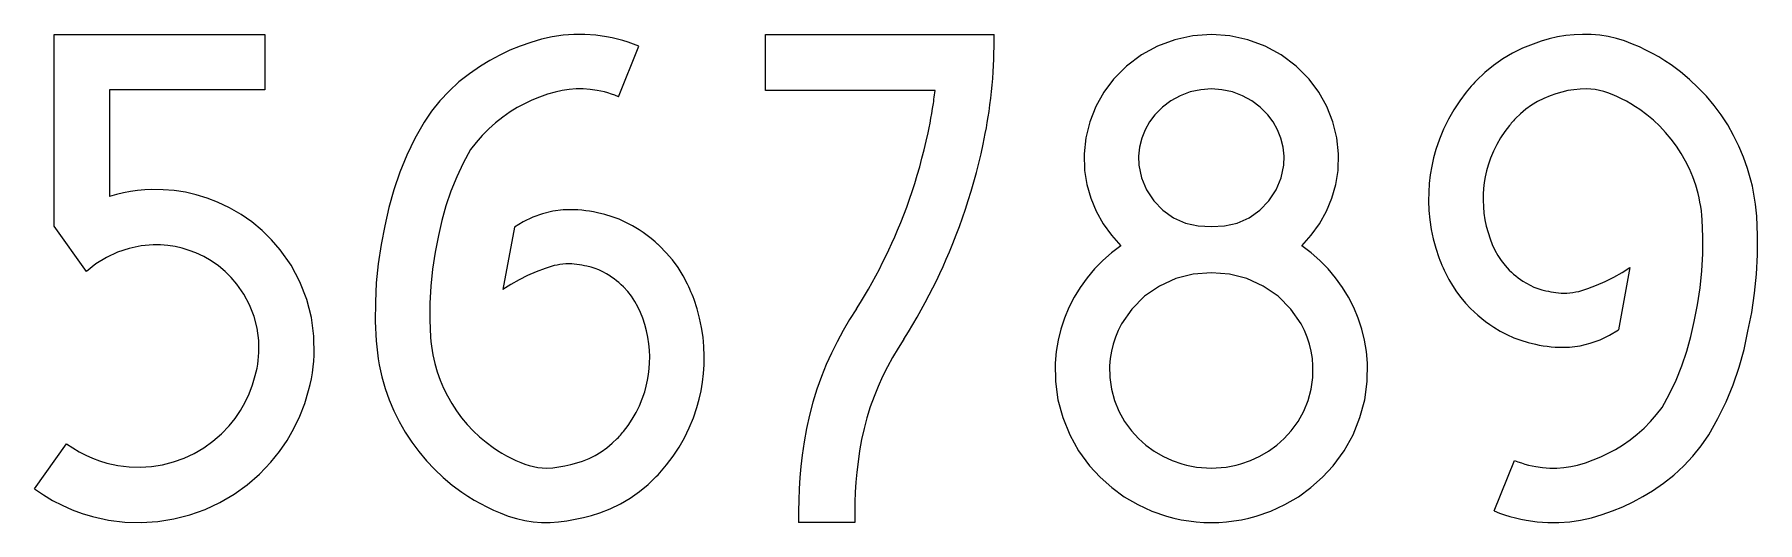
# Model space of a CAD drawing. Header units: metres. Extents: x 5 to 108, y 0 to 4.
# Drawn here: x 94.21 to 108.32, y 0.5 to 4.5 of the extents above; entities that cross this region are included whole.
import ezdxf

# ---------------------------------------------------------------- set-up
doc = ezdxf.new("R2010")
doc.units = ezdxf.units.M

msp = doc.modelspace()

# ---------------------------------------------------------------- linework, layer by layer
at = {"layer": 'MCD_Layer_0'}
for p, q in [((94.369853, 2.927578), (94.369853, 4.5)), ((94.369853, 4.5), (96.094001, 4.5)), ((96.094001, 4.5), (96.094001, 4.046796)), ((98.185289, 4.40492), (98.100624, 4.370165)), ((98.271731, 4.434985), (98.185289, 4.40492)), ((98.35969, 4.46027), (98.271731, 4.434985)), ((98.447101, 4.479791), (98.35969, 4.46027)), ((98.535692, 4.49296), (98.447101, 4.479791)), ((98.625002, 4.499708), (98.535692, 4.49296)), ((98.714565, 4.5), (98.625002, 4.499708)), ((98.803917, 4.493834), (98.714565, 4.5)), ((98.892592, 4.481244), (98.803917, 4.493834)), ((98.937421, 4.472519), (98.892592, 4.481244)), ((98.981902, 4.462162), (98.937421, 4.472519)), ((99.025975, 4.450188), (98.981902, 4.462162)), ((98.989311, 3.989903), (99.155161, 4.404729)), ((99.069581, 4.436612), (99.025975, 4.450188)), ((99.112662, 4.421452), (99.069581, 4.436612)), ((99.155161, 4.404729), (99.112662, 4.421452)), ((100.192338, 4.040001), (100.192338, 4.5)), ((100.192338, 4.5), (102.064737, 4.5)), ((102.063934, 4.347134), (102.064824, 4.398085)), ((102.065092, 4.449043), (102.064737, 4.5)), ((102.064824, 4.398085), (102.065092, 4.449043)), ((103.403715, 4.40416), (103.27116, 4.331687)), ((103.545239, 4.457019), (103.403715, 4.40416)), ((103.692848, 4.489184), (103.545239, 4.457019)), ((103.843533, 4.5), (103.692848, 4.489184)), ((103.994219, 4.489183), (103.843533, 4.5)), ((104.141829, 4.457018), (103.994219, 4.489183)), ((104.283354, 4.40416), (104.141829, 4.457018)), ((104.415908, 4.331686), (104.283354, 4.40416)), ((106.392392, 4.386973), (106.309242, 4.346272)), ((106.478429, 4.421153), (106.392392, 4.386973)), ((106.543493, 4.444624), (106.478429, 4.421153)), ((106.609879, 4.464046), (106.543493, 4.444624)), ((106.677334, 4.479345), (106.609879, 4.464046)), ((106.745603, 4.490462), (106.677334, 4.479345)), ((106.814427, 4.497356), (106.745603, 4.490462)), ((106.883544, 4.5), (106.814427, 4.497356)), ((106.953492, 4.49883), (106.883544, 4.5)), ((107.023192, 4.492836), (106.953492, 4.49883)), ((107.092313, 4.482048), (107.023192, 4.492836)), ((107.160525, 4.466516), (107.092313, 4.482048)), ((107.227502, 4.446316), (107.160525, 4.466516)), ((107.292926, 4.421542), (107.227502, 4.446316)), ((107.347834, 4.397934), (107.292926, 4.421542)), ((107.401825, 4.372299), (107.347834, 4.397934)), ((97.859798, 4.238877), (97.768904, 4.177968)), ((97.937634, 4.287019), (97.859798, 4.238877)), ((98.01799, 4.330826), (97.937634, 4.287019)), ((98.100624, 4.370165), (98.01799, 4.330826)), ((102.057535, 4.194401), (102.06029, 4.245285)), ((102.06029, 4.245285), (102.062423, 4.296198)), ((102.062423, 4.296198), (102.063934, 4.347134)), ((103.150278, 4.241074), (103.043532, 4.134171)), ((103.27116, 4.331687), (103.150278, 4.241074)), ((104.536791, 4.241074), (104.415908, 4.331686)), ((104.643538, 4.134171), (104.536791, 4.241074)), ((106.153555, 4.246306), (106.081942, 4.187635)), ((106.229472, 4.29929), (106.153555, 4.246306)), ((106.309242, 4.346272), (106.229472, 4.29929)), ((107.454825, 4.344674), (107.401825, 4.372299)), ((107.50676, 4.315096), (107.454825, 4.344674)), ((107.557559, 4.283607), (107.50676, 4.315096)), ((107.607152, 4.250249), (107.557559, 4.283607)), ((107.685098, 4.192392), (107.607152, 4.250249)), ((97.682918, 4.110305), (97.602342, 4.036284)), ((97.768904, 4.177968), (97.682918, 4.110305)), ((102.048937, 4.08546), (102.053578, 4.139903)), ((102.053578, 4.139903), (102.057535, 4.194401)), ((103.043532, 4.134171), (102.96296, 4.026727)), ((104.724109, 4.026726), (104.643538, 4.134171)), ((105.985889, 4.092714), (105.971748, 4.076849)), ((106.000328, 4.108308), (105.985889, 4.092714)), ((106.015059, 4.123626), (106.000328, 4.108308)), ((106.081942, 4.187635), (106.015059, 4.123626)), ((107.759512, 4.130058), (107.685098, 4.192392)), ((107.830139, 4.063462), (107.759512, 4.130058)), ((96.094001, 4.046796), (94.823059, 4.046796)), ((94.823059, 4.046796), (94.823059, 3.172311)), ((97.527644, 3.956334), (97.45926, 3.870922)), ((97.602342, 4.036284), (97.527644, 3.956334)), ((98.281444, 3.961466), (98.220635, 3.932581)), ((98.343719, 3.987039), (98.281444, 3.961466)), ((98.407279, 4.009226), (98.343719, 3.987039)), ((98.47194, 4.027963), (98.407279, 4.009226)), ((98.528263, 4.040523), (98.47194, 4.027963)), ((98.585342, 4.049002), (98.528263, 4.040523)), ((98.642883, 4.053357), (98.585342, 4.049002)), ((98.700588, 4.053566), (98.642883, 4.053357)), ((98.758159, 4.049627), (98.700588, 4.053566)), ((98.815298, 4.041561), (98.758159, 4.049627)), ((98.845038, 4.035684), (98.815298, 4.041561)), ((98.874537, 4.028698), (98.845038, 4.035684)), ((98.903754, 4.020616), (98.874537, 4.028698)), ((98.932649, 4.011447), (98.903754, 4.020616)), ((98.961181, 4.001204), (98.932649, 4.011447)), ((98.989311, 3.989903), (98.961181, 4.001204)), ((101.581537, 4.040001), (100.192338, 4.040001)), ((101.567941, 3.933201), (101.57044, 3.95097)), ((101.57044, 3.95097), (101.572846, 3.968753)), ((101.572846, 3.968753), (101.575158, 3.986547)), ((101.575158, 3.986547), (101.577378, 4.004354)), ((101.577378, 4.004354), (101.579504, 4.022172)), ((101.579504, 4.022172), (101.581537, 4.040001)), ((102.030911, 3.922541), (102.037602, 3.976771)), ((102.037602, 3.976771), (102.043611, 4.03108)), ((102.043611, 4.03108), (102.048937, 4.08546)), ((102.96296, 4.026727), (102.897523, 3.90945)), ((103.512716, 3.956111), (103.442797, 3.90382)), ((103.58935, 3.997945), (103.512716, 3.956111)), ((103.671148, 4.028476), (103.58935, 3.997945)), ((103.756452, 4.047084), (103.671148, 4.028476)), ((103.843533, 4.053392), (103.756452, 4.047084)), ((103.930594, 4.046997), (103.843533, 4.053392)), ((104.015873, 4.028341), (103.930594, 4.046997)), ((104.097651, 3.997799), (104.015873, 4.028341)), ((104.174282, 3.955987), (104.097651, 3.997799)), ((104.244221, 3.903747), (104.174282, 3.955987)), ((104.789545, 3.909449), (104.724109, 4.026726)), ((105.87738, 3.95666), (105.828289, 3.882311)), ((105.931159, 4.027691), (105.87738, 3.95666)), ((105.944378, 4.044332), (105.931159, 4.027691)), ((105.957909, 4.06072), (105.944378, 4.044332)), ((105.971748, 4.076849), (105.957909, 4.06072)), ((106.565183, 3.975157), (106.514273, 3.949432)), ((106.617873, 3.997006), (106.565183, 3.975157)), ((106.665295, 4.01404), (106.617873, 3.997006)), ((106.713674, 4.028126), (106.665295, 4.01404)), ((106.762828, 4.039212), (106.713674, 4.028126)), ((106.81257, 4.047254), (106.762828, 4.039212)), ((106.862713, 4.052222), (106.81257, 4.047254)), ((106.913067, 4.054098), (106.862713, 4.052222)), ((106.949208, 4.052065), (106.913067, 4.054098)), ((106.985147, 4.047732), (106.949208, 4.052065)), ((107.020736, 4.041115), (106.985147, 4.047732)), ((107.055831, 4.032242), (107.020736, 4.041115)), ((107.090288, 4.021149), (107.055831, 4.032242)), ((107.123968, 4.007881), (107.090288, 4.021149)), ((107.163707, 3.990746), (107.123968, 4.007881)), ((107.202793, 3.972169), (107.163707, 3.990746)), ((107.241174, 3.952177), (107.202793, 3.972169)), ((107.278799, 3.930794), (107.241174, 3.952177)), ((107.896735, 3.992835), (107.830139, 4.063462)), ((107.959069, 3.918421), (107.896735, 3.992835)), ((97.45926, 3.870922), (97.397587, 3.780545)), ((98.042582, 3.822129), (97.983723, 3.775457)), ((98.104111, 3.865219), (98.042582, 3.822129)), ((98.161466, 3.900468), (98.104111, 3.865219)), ((98.220635, 3.932581), (98.161466, 3.900468)), ((101.540699, 3.77366), (101.548196, 3.813425)), ((101.548196, 3.813425), (101.555236, 3.853274)), ((101.555236, 3.853274), (101.561818, 3.893201)), ((101.561818, 3.893201), (101.567941, 3.933201)), ((102.009367, 3.778562), (102.016716, 3.823439)), ((102.016716, 3.823439), (102.023538, 3.8684)), ((102.023538, 3.8684), (102.030911, 3.922541)), ((102.897523, 3.90945), (102.848403, 3.784457)), ((103.381011, 3.842132), (103.336788, 3.782714)), ((103.442797, 3.90382), (103.381011, 3.842132)), ((104.30606, 3.842132), (104.244221, 3.903747)), ((104.350283, 3.782714), (104.30606, 3.842132)), ((104.838664, 3.784456), (104.789545, 3.909449)), ((105.828289, 3.882311), (105.78409, 3.804954)), ((106.333941, 3.81096), (106.325123, 3.801673)), ((106.375009, 3.850545), (106.333941, 3.81096)), ((106.418919, 3.886952), (106.375009, 3.850545)), ((106.465428, 3.919976), (106.418919, 3.886952)), ((106.514273, 3.949432), (106.465428, 3.919976)), ((107.315616, 3.908051), (107.278799, 3.930794)), ((107.351578, 3.883977), (107.315616, 3.908051)), ((107.408481, 3.841764), (107.351578, 3.883977)), ((107.462801, 3.796277), (107.408481, 3.841764)), ((108.016927, 3.840475), (107.959069, 3.918421)), ((108.070881, 3.757942), (108.016927, 3.840475)), ((97.397587, 3.780545), (97.323292, 3.648111)), ((97.874842, 3.67204), (97.825205, 3.61566)), ((97.927744, 3.725368), (97.874842, 3.67204)), ((97.983723, 3.775457), (97.927744, 3.725368)), ((101.508935, 3.62428), (101.524339, 3.6944)), ((101.524339, 3.6944), (101.532747, 3.733983)), ((101.532747, 3.733983), (101.540699, 3.77366)), ((101.984178, 3.644487), (101.993097, 3.689079)), ((101.993097, 3.689079), (102.001494, 3.733773)), ((102.001494, 3.733773), (102.009367, 3.778562)), ((102.848403, 3.784457), (102.816487, 3.654006)), ((103.300865, 3.717941), (103.273882, 3.648963)), ((103.336788, 3.782714), (103.300865, 3.717941)), ((104.386205, 3.717941), (104.350283, 3.782714)), ((104.413188, 3.648963), (104.386205, 3.717941)), ((104.87058, 3.654005), (104.838664, 3.784456)), ((105.744967, 3.72491), (105.711082, 3.642512)), ((105.78409, 3.804954), (105.744967, 3.72491)), ((106.245679, 3.704066), (106.211255, 3.652642)), ((106.283449, 3.753086), (106.245679, 3.704066)), ((106.291454, 3.763081), (106.283449, 3.753086)), ((106.299627, 3.77294), (106.291454, 3.763081)), ((106.307964, 3.78266), (106.299627, 3.77294)), ((106.316464, 3.792239), (106.307964, 3.78266)), ((106.325123, 3.801673), (106.316464, 3.792239)), ((107.514353, 3.747674), (107.462801, 3.796277)), ((107.562956, 3.696123), (107.514353, 3.747674)), ((107.608444, 3.641803), (107.562956, 3.696123)), ((108.119783, 3.672319), (108.070881, 3.757942)), ((108.163456, 3.583914), (108.119783, 3.672319)), ((97.323292, 3.648111), (97.257089, 3.511453)), ((97.779007, 3.556429), (97.718943, 3.445938)), ((97.825205, 3.61566), (97.779007, 3.556429)), ((101.474676, 3.484847), (101.492379, 3.554423)), ((101.492379, 3.554423), (101.508935, 3.62428)), ((101.957761, 3.522326), (101.974737, 3.600002)), ((101.974737, 3.600002), (101.984178, 3.644487)), ((102.816487, 3.654006), (102.802353, 3.520454)), ((103.256318, 3.577007), (103.248487, 3.503355)), ((103.273882, 3.648963), (103.256318, 3.577007)), ((104.430752, 3.577007), (104.413188, 3.648963)), ((104.438584, 3.503355), (104.430752, 3.577007)), ((104.884716, 3.520454), (104.87058, 3.654005)), ((105.682576, 3.558102), (105.663518, 3.489532)), ((105.711082, 3.642512), (105.682576, 3.558102)), ((106.153039, 3.543501), (106.129504, 3.486268)), ((106.18033, 3.599041), (106.153039, 3.543501)), ((106.211255, 3.652642), (106.18033, 3.599041)), ((107.650657, 3.584901), (107.608444, 3.641803)), ((107.689863, 3.524875), (107.650657, 3.584901)), ((108.201743, 3.493046), (108.163456, 3.583914)), ((97.257089, 3.511453), (97.199218, 3.371063)), ((97.718943, 3.445938), (97.665218, 3.332231)), ((101.435849, 3.346617), (101.455831, 3.415572)), ((101.455831, 3.415572), (101.474676, 3.484847)), ((101.919923, 3.367881), (101.939488, 3.444945)), ((101.939488, 3.444945), (101.957761, 3.522326)), ((102.802353, 3.520454), (102.806254, 3.386212)), ((102.806254, 3.386212), (102.824623, 3.270981)), ((103.248487, 3.503355), (103.250526, 3.429315)), ((103.250526, 3.429315), (103.271824, 3.32432)), ((104.415051, 3.324424), (104.436545, 3.429315)), ((104.436545, 3.429315), (104.438584, 3.503355)), ((104.862446, 3.270981), (104.880816, 3.386212)), ((104.880816, 3.386212), (104.884716, 3.520454)), ((105.647999, 3.420076), (105.63606, 3.349916)), ((105.663518, 3.489532), (105.647999, 3.420076)), ((106.10983, 3.427596), (106.096821, 3.381054)), ((106.129504, 3.486268), (106.10983, 3.427596)), ((107.725402, 3.462608), (107.689863, 3.524875)), ((107.757147, 3.398325), (107.725402, 3.462608)), ((107.784984, 3.332255), (107.757147, 3.398325)), ((108.234505, 3.400044), (108.201743, 3.493046)), ((108.261625, 3.305243), (108.234505, 3.400044)), ((97.199218, 3.371063), (97.149888, 3.227449)), ((97.665218, 3.332231), (97.618005, 3.215669)), ((101.393887, 3.213185), (101.414735, 3.277603)), ((101.414735, 3.277999), (101.435849, 3.346617)), ((101.876941, 3.214787), (101.899072, 3.291154)), ((101.899072, 3.291154), (101.919923, 3.367881)), ((102.824623, 3.270981), (102.856212, 3.158652)), ((103.271824, 3.32432), (103.312633, 3.225265)), ((104.374126, 3.225484), (104.415051, 3.324424)), ((104.830856, 3.158652), (104.862446, 3.270981)), ((105.627731, 3.279237), (105.623034, 3.208223)), ((105.63606, 3.349916), (105.627731, 3.279237)), ((106.078113, 3.286264), (106.072464, 3.23827)), ((106.086239, 3.333902), (106.078113, 3.286264)), ((106.096821, 3.381054), (106.086239, 3.333902)), ((107.808814, 3.264636), (107.784984, 3.332255)), ((107.828551, 3.195711), (107.808814, 3.264636)), ((108.27306, 3.256896), (108.261625, 3.305243)), ((108.28304, 3.208228), (108.27306, 3.256896)), ((94.879545, 3.188149), (94.823059, 3.172311)), ((94.936685, 3.20144), (94.879545, 3.188149)), ((94.994363, 3.212155), (94.936685, 3.20144)), ((95.052464, 3.220274), (94.994363, 3.212155)), ((95.11087, 3.225781), (95.052464, 3.220274)), ((95.169464, 3.228663), (95.11087, 3.225781)), ((95.261317, 3.227662), (95.169464, 3.228663)), ((95.352871, 3.220174), (95.261317, 3.227662)), ((95.443666, 3.206238), (95.352871, 3.220174)), ((95.533251, 3.185923), (95.443666, 3.206238)), ((95.621176, 3.159331), (95.533251, 3.185923)), ((95.707004, 3.126594), (95.621176, 3.159331)), ((95.805322, 3.08018), (95.707004, 3.126594)), ((97.149888, 3.227449), (97.109277, 3.081131)), ((97.618005, 3.215669), (97.577453, 3.096625)), ((101.349193, 3.085364), (101.372038, 3.149101)), ((101.372038, 3.149101), (101.393887, 3.213185)), ((101.830486, 3.06778), (101.853536, 3.138801)), ((101.853536, 3.138801), (101.876941, 3.214787)), ((102.856212, 3.158652), (102.900594, 3.050736)), ((103.312633, 3.225265), (103.371474, 3.135737)), ((103.371474, 3.135737), (103.446214, 3.058982)), ((104.240526, 3.05937), (104.315244, 3.136059)), ((104.315244, 3.136059), (104.374126, 3.225484)), ((104.786473, 3.050736), (104.830856, 3.158652)), ((105.623034, 3.208223), (105.621983, 3.137062)), ((105.621983, 3.137062), (105.62503, 3.058147)), ((106.069309, 3.190047), (106.068655, 3.141726)), ((106.068655, 3.141726), (106.070738, 3.087847)), ((106.072464, 3.23827), (106.069309, 3.190047)), ((107.836926, 3.160468), (107.828551, 3.195711)), ((107.844211, 3.124984), (107.836926, 3.160468)), ((107.850401, 3.089293), (107.844211, 3.124984)), ((108.291554, 3.159282), (108.28304, 3.208228)), ((108.298596, 3.110102), (108.291554, 3.159282)), ((108.304159, 3.060734), (108.298596, 3.110102)), ((95.899416, 3.025707), (95.805322, 3.08018)), ((95.988626, 2.963558), (95.899416, 3.025707)), ((96.072326, 2.894168), (95.988626, 2.963558)), ((97.109277, 3.081131), (97.077532, 2.932637)), ((97.543692, 2.975481), (97.516831, 2.852622)), ((97.577453, 3.096625), (97.543692, 2.975481)), ((98.210432, 2.96471), (98.137515, 2.919431)), ((98.287762, 3.001952), (98.210432, 2.96471)), ((98.368624, 3.030734), (98.287762, 3.001952)), ((98.452095, 3.050726), (98.368624, 3.030734)), ((98.537221, 3.0617), (98.452095, 3.050726)), ((98.623033, 3.063532), (98.537221, 3.0617)), ((98.6558, 3.061798), (98.623033, 3.063532)), ((98.6885, 3.059071), (98.6558, 3.061798)), ((98.721101, 3.055351), (98.6885, 3.059071)), ((98.753575, 3.050644), (98.721101, 3.055351)), ((98.785891, 3.044953), (98.753575, 3.050644)), ((98.818019, 3.038284), (98.785891, 3.044953)), ((98.878034, 3.024297), (98.818019, 3.038284)), ((98.937023, 3.006468), (98.878034, 3.024297)), ((98.994738, 2.984872), (98.937023, 3.006468)), ((99.050941, 2.9596), (98.994738, 2.984872)), ((101.300536, 2.958998), (101.325356, 3.021992)), ((101.325356, 3.021992), (101.349193, 3.085364)), ((101.781148, 2.926833), (101.806354, 2.997118)), ((101.806354, 2.997118), (101.830486, 3.06778)), ((102.900594, 3.050736), (102.957174, 2.948685)), ((103.446214, 3.058982), (103.534145, 2.997781)), ((103.534145, 2.997781), (103.63208, 2.954352)), ((104.054822, 2.954694), (104.152663, 2.99818)), ((104.152663, 2.99818), (104.240526, 3.05937)), ((104.729893, 2.948685), (104.786473, 3.050736)), ((105.62503, 3.058147), (105.632497, 2.979527)), ((105.632497, 2.979527), (105.644359, 2.901448)), ((106.070738, 3.087847), (106.075826, 3.034168)), ((106.075826, 3.034168), (106.083901, 2.980857)), ((106.083901, 2.980857), (106.094938, 2.92808)), ((107.855489, 3.053428), (107.850401, 3.089293)), ((107.85947, 3.017423), (107.855489, 3.053428)), ((107.86234, 2.981313), (107.85947, 3.017423)), ((107.868383, 2.841552), (107.86234, 2.981313)), ((108.308238, 3.01122), (108.304159, 3.060734)), ((108.315352, 2.853087), (108.308238, 3.01122)), ((94.633499, 2.556347), (94.369853, 2.927578)), ((96.149932, 2.818022), (96.072326, 2.894168)), ((97.077532, 2.932637), (97.046474, 2.777407)), ((97.516831, 2.852622), (97.489138, 2.715499)), ((98.137515, 2.919431), (98.04313, 2.409832)), ((99.105397, 2.930755), (99.050941, 2.9596)), ((99.15788, 2.898458), (99.105397, 2.930755)), ((99.19197, 2.876047), (99.15788, 2.898458)), ((99.225199, 2.852379), (99.19197, 2.876047)), ((99.25752, 2.827485), (99.225199, 2.852379)), ((99.288888, 2.8014), (99.25752, 2.827485)), ((101.228006, 2.788745), (101.251751, 2.842408)), ((101.251751, 2.842408), (101.274736, 2.8964)), ((101.274736, 2.8964), (101.300536, 2.958998)), ((101.727535, 2.787457), (101.754873, 2.856941)), ((101.754873, 2.856941), (101.781148, 2.926833)), ((102.957174, 2.948685), (103.02519, 2.853872)), ((103.02519, 2.853872), (103.103727, 2.767572)), ((103.63208, 2.954352), (103.736471, 2.930269)), ((103.736471, 2.930269), (103.843533, 2.926404)), ((103.843533, 2.926404), (103.950526, 2.930478)), ((103.950526, 2.930478), (104.054822, 2.954694)), ((104.58334, 2.767572), (104.661877, 2.853872)), ((104.661877, 2.853872), (104.729893, 2.948685)), ((105.644359, 2.901448), (105.660581, 2.824158)), ((105.660581, 2.824158), (105.68111, 2.747899)), ((106.094938, 2.92808), (106.108904, 2.876)), ((106.108904, 2.876), (106.125755, 2.824782)), ((106.125755, 2.824782), (106.143615, 2.777797)), ((107.867641, 2.701662), (107.868383, 2.841552)), ((108.314836, 2.694794), (108.315352, 2.853087)), ((94.887727, 2.715178), (94.79691, 2.672398)), ((94.982956, 2.74695), (94.887727, 2.715178)), ((95.081267, 2.767269), (94.982956, 2.74695)), ((95.181288, 2.775854), (95.081267, 2.767269)), ((95.240953, 2.775064), (95.181288, 2.775854)), ((95.300415, 2.770098), (95.240953, 2.775064)), ((95.359384, 2.760978), (95.300415, 2.770098)), ((95.41757, 2.747751), (95.359384, 2.760978)), ((95.474686, 2.730481), (95.41757, 2.747751)), ((95.530452, 2.709252), (95.474686, 2.730481)), ((95.594488, 2.678966), (95.530452, 2.709252)), ((96.2209, 2.735654), (96.149932, 2.818022)), ((96.309105, 2.609009), (96.2209, 2.735654)), ((97.046474, 2.777407), (97.023019, 2.620847)), ((97.489138, 2.715499), (97.468122, 2.577196)), ((99.326574, 2.76717), (99.268191, 2.818832)), ((99.319259, 2.774162), (99.288888, 2.8014)), ((99.348591, 2.745807), (99.319259, 2.774162)), ((99.381072, 2.711425), (99.326574, 2.76717)), ((99.431399, 2.651887), (99.381072, 2.711425)), ((101.152267, 2.62984), (101.17826, 2.682451)), ((101.17826, 2.682451), (101.203508, 2.735422)), ((101.203508, 2.735422), (101.228006, 2.788745)), ((101.673625, 2.658676), (101.69914, 2.718398)), ((101.69914, 2.718398), (101.727535, 2.787457)), ((103.02697, 2.710125), (102.954787, 2.647027)), ((103.103727, 2.767572), (103.02697, 2.710125)), ((104.660096, 2.710124), (104.58334, 2.767572)), ((104.732278, 2.647025), (104.660096, 2.710124)), ((105.68111, 2.747899), (105.705882, 2.67291)), ((106.143615, 2.777797), (106.164915, 2.732269)), ((106.164915, 2.732269), (106.189538, 2.688448)), ((106.189538, 2.688448), (106.217347, 2.646577)), ((107.860114, 2.561973), (107.867641, 2.701662)), ((108.306692, 2.536711), (108.314836, 2.694794)), ((94.711771, 2.619207), (94.633499, 2.556347)), ((94.79691, 2.672398), (94.711771, 2.619207)), ((95.655785, 2.643462), (95.594488, 2.678966)), ((95.713917, 2.602983), (95.655785, 2.643462)), ((95.768482, 2.557811), (95.713917, 2.602983)), ((95.819103, 2.508259), (95.768482, 2.557811)), ((96.381676, 2.472801), (96.309105, 2.609009)), ((97.023019, 2.620847), (97.007222, 2.463331)), ((97.468122, 2.577196), (97.453832, 2.438036)), ((98.316142, 2.555666), (98.244977, 2.524908)), ((98.388892, 2.582458), (98.316142, 2.555666)), ((98.463008, 2.605203), (98.388892, 2.582458)), ((98.486663, 2.610365), (98.463008, 2.605203)), ((98.51053, 2.614429), (98.486663, 2.610365)), ((98.534561, 2.617388), (98.51053, 2.614429)), ((98.558702, 2.619234), (98.534561, 2.617388)), ((98.582902, 2.619964), (98.558702, 2.619234)), ((98.607111, 2.619575), (98.582902, 2.619964)), ((98.628056, 2.618066), (98.607111, 2.619575)), ((98.648941, 2.615861), (98.628056, 2.618066)), ((98.66974, 2.612965), (98.648941, 2.615861)), ((98.690432, 2.609379), (98.66974, 2.612965)), ((98.710993, 2.605109), (98.690432, 2.609379)), ((98.731402, 2.600158), (98.710993, 2.605109)), ((98.764754, 2.592333), (98.731402, 2.600158)), ((98.797497, 2.582258), (98.764754, 2.592333)), ((98.829479, 2.569978), (98.797497, 2.582258)), ((98.860551, 2.555551), (98.829479, 2.569978)), ((98.890569, 2.539044), (98.860551, 2.555551)), ((99.477292, 2.588869), (99.431399, 2.651887)), ((99.518511, 2.522699), (99.477292, 2.588869)), ((101.096421, 2.521864), (101.125535, 2.577601)), ((101.125535, 2.577601), (101.152267, 2.62984)), ((101.592213, 2.481681), (101.620156, 2.540307)), ((101.620156, 2.540307), (101.647295, 2.599309)), ((101.647295, 2.599309), (101.673625, 2.658676)), ((102.887593, 2.57864), (102.825774, 2.505359)), ((102.954787, 2.647027), (102.887593, 2.57864)), ((103.843533, 2.545435), (103.69601, 2.535682)), ((103.990917, 2.535539), (103.843533, 2.545435)), ((104.799472, 2.578638), (104.732278, 2.647025)), ((104.861291, 2.505357), (104.799472, 2.578638)), ((105.705882, 2.67291), (105.713924, 2.651441)), ((105.713924, 2.651441), (105.722325, 2.63011)), ((105.722325, 2.63011), (105.731084, 2.608924)), ((105.731084, 2.608924), (105.740198, 2.587888)), ((105.740198, 2.587888), (105.749665, 2.567008)), ((105.749665, 2.567008), (105.759482, 2.54629)), ((105.759482, 2.54629), (105.786944, 2.493101)), ((106.217347, 2.646577), (106.248189, 2.606887)), ((106.248189, 2.606887), (106.281893, 2.569597)), ((106.28306, 2.56843), (106.300338, 2.551991)), ((106.300338, 2.551991), (106.318164, 2.536149)), ((107.138594, 2.509666), (107.205998, 2.54809)), ((107.271175, 2.590181), (107.176793, 2.080584)), ((107.205998, 2.54809), (107.271175, 2.590181)), ((107.845821, 2.422814), (107.860114, 2.561973)), ((95.865428, 2.454669), (95.819103, 2.508259)), ((95.922827, 2.372249), (95.865428, 2.454669)), ((96.437589, 2.328951), (96.381676, 2.472801)), ((97.007222, 2.463331), (96.999121, 2.305232)), ((97.453832, 2.438036), (97.446302, 2.298348)), ((98.108264, 2.45188), (98.04313, 2.409832)), ((98.175614, 2.490278), (98.108264, 2.45188)), ((98.244977, 2.524908), (98.175614, 2.490278)), ((98.919396, 2.520532), (98.890569, 2.539044)), ((98.932378, 2.512203), (98.91085, 2.52597)), ((98.953362, 2.49762), (98.932378, 2.512203)), ((98.973772, 2.482243), (98.953362, 2.49762)), ((98.993577, 2.466096), (98.973772, 2.482243)), ((99.012749, 2.449201), (98.993577, 2.466096)), ((99.031259, 2.431583), (99.012749, 2.449201)), ((99.065238, 2.394207), (99.031259, 2.431583)), ((99.554841, 2.453723), (99.518511, 2.522699)), ((99.564656, 2.433004), (99.554841, 2.453723)), ((99.574122, 2.412123), (99.564656, 2.433004)), ((99.583237, 2.391086), (99.574122, 2.412123)), ((101.003884, 2.357488), (101.035588, 2.411794)), ((101.035588, 2.411794), (101.066436, 2.46659)), ((101.066436, 2.46659), (101.096421, 2.521864)), ((101.533937, 2.365603), (101.563472, 2.423443)), ((101.563472, 2.423443), (101.592213, 2.481681)), ((102.769685, 2.427604), (102.71965, 2.345822)), ((102.825774, 2.505359), (102.769685, 2.427604)), ((103.418078, 2.438335), (103.29671, 2.353907)), ((103.552637, 2.499591), (103.418078, 2.438335)), ((103.69601, 2.535682), (103.552637, 2.499591)), ((104.134143, 2.4994), (103.990917, 2.535539)), ((104.268579, 2.438189), (104.134143, 2.4994)), ((104.389876, 2.353886), (104.268579, 2.438189)), ((104.91738, 2.427603), (104.861291, 2.505357)), ((104.967417, 2.345822), (104.91738, 2.427603)), ((105.786944, 2.493101), (105.817304, 2.441511)), ((105.817304, 2.441511), (105.850468, 2.391676)), ((106.318164, 2.536149), (106.336519, 2.520921)), ((106.336519, 2.520921), (106.355379, 2.506325)), ((106.355379, 2.506325), (106.374725, 2.492378)), ((106.374725, 2.492378), (106.394534, 2.479097)), ((106.394534, 2.479097), (106.423458, 2.460683)), ((106.423458, 2.460683), (106.453559, 2.444262)), ((106.453559, 2.444262), (106.484699, 2.429909)), ((106.484699, 2.429909), (106.516735, 2.417688)), ((106.516735, 2.417688), (106.549523, 2.407655)), ((106.549523, 2.407655), (106.582913, 2.399857)), ((106.582913, 2.399857), (106.603254, 2.394894)), ((106.850918, 2.394812), (106.92511, 2.417511)), ((106.92511, 2.417511), (106.997935, 2.444276)), ((106.997935, 2.444276), (107.069168, 2.475026)), ((107.069168, 2.475026), (107.138594, 2.509666)), ((107.824796, 2.284511), (107.845821, 2.422814)), ((108.290938, 2.379203), (108.306692, 2.536711)), ((95.970034, 2.283596), (95.922827, 2.372249)), ((96.00638, 2.189966), (95.970034, 2.283596)), ((96.476055, 2.179487), (96.437589, 2.328951)), ((96.999121, 2.305232), (96.998734, 2.146926)), ((97.446302, 2.298348), (97.445549, 2.158459)), ((99.096304, 2.354377), (99.065238, 2.394207)), ((99.124281, 2.31232), (99.096304, 2.354377)), ((99.149009, 2.268274), (99.124281, 2.31232)), ((99.170348, 2.22249), (99.149009, 2.268274)), ((99.591997, 2.3699), (99.583237, 2.391086)), ((99.6004, 2.348569), (99.591997, 2.3699)), ((99.608445, 2.3271), (99.6004, 2.348569)), ((99.633215, 2.252111), (99.608445, 2.3271)), ((100.93794, 2.250401), (100.971332, 2.303686)), ((100.971332, 2.303686), (101.003884, 2.357488)), ((101.468436, 2.242839), (101.501655, 2.303971)), ((101.501655, 2.303971), (101.533937, 2.365603)), ((102.676775, 2.261861), (102.640499, 2.174846)), ((102.71965, 2.345822), (102.676775, 2.261861)), ((103.29671, 2.353907), (103.19248, 2.249052)), ((104.494108, 2.249217), (104.389876, 2.353886)), ((105.010293, 2.261862), (104.967417, 2.345822)), ((105.04657, 2.174846), (105.010293, 2.261862)), ((105.850468, 2.391676), (105.886334, 2.343751)), ((105.886334, 2.343751), (105.924794, 2.29788)), ((105.924794, 2.29788), (105.96573, 2.254205)), ((106.603254, 2.394894), (106.623749, 2.390616)), ((106.623749, 2.390616), (106.644377, 2.387028)), ((106.644377, 2.387028), (106.665113, 2.384133)), ((106.665113, 2.384133), (106.685934, 2.381936)), ((106.685934, 2.381936), (106.706818, 2.380438)), ((106.706818, 2.380438), (106.731027, 2.380033)), ((106.731027, 2.380033), (106.755228, 2.380754)), ((106.755228, 2.380754), (106.779369, 2.382597)), ((106.779369, 2.382597), (106.8034, 2.385559)), ((106.8034, 2.385559), (106.827266, 2.389633)), ((106.827266, 2.389633), (106.850918, 2.394812)), ((107.797087, 2.147391), (107.824796, 2.284511)), ((108.267612, 2.222638), (108.290938, 2.379203)), ((96.031351, 2.092682), (96.00638, 2.189966)), ((96.496533, 2.026517), (96.476055, 2.179487)), ((96.998734, 2.146926), (97.006063, 1.98879)), ((97.445549, 2.158459), (97.451576, 2.018697)), ((99.188177, 2.175228), (99.170348, 2.22249)), ((99.205187, 2.124043), (99.188177, 2.175228)), ((99.219276, 2.071978), (99.205187, 2.124043)), ((99.653742, 2.17585), (99.633215, 2.252111)), ((99.669962, 2.098559), (99.653742, 2.17585)), ((100.881655, 2.163038), (100.828746, 2.073591)), ((100.93794, 2.250401), (100.881655, 2.163038)), ((101.363229, 2.062588), (101.399215, 2.122134)), ((101.399215, 2.122134), (101.434286, 2.182222)), ((101.434286, 2.182222), (101.468436, 2.242839)), ((102.640499, 2.174846), (102.611039, 2.085292)), ((103.108778, 2.127181), (103.081679, 2.07392)), ((103.19248, 2.249052), (103.108778, 2.127181)), ((104.577903, 2.12757), (104.494108, 2.249217)), ((104.605167, 2.074306), (104.577903, 2.12757)), ((105.076032, 2.085293), (105.04657, 2.174846)), ((105.96573, 2.254205), (105.995063, 2.225852)), ((105.995063, 2.225852), (106.025435, 2.198615)), ((106.025435, 2.198615), (106.056803, 2.172532)), ((106.056803, 2.172532), (106.089123, 2.147639)), ((106.089123, 2.147639), (106.122351, 2.12397)), ((106.122351, 2.12397), (106.15644, 2.101559)), ((107.77042, 2.024477), (107.797087, 2.147391)), ((108.236766, 2.067379), (108.267612, 2.222638)), ((96.044595, 1.993121), (96.031351, 2.092682)), ((96.045922, 1.892692), (96.044595, 1.993121)), ((96.498734, 1.872198), (96.496533, 2.026517)), ((97.006063, 1.98879), (97.010141, 1.939275)), ((97.451576, 2.018697), (97.454648, 1.982533)), ((97.454648, 1.982533), (97.458776, 1.946474)), ((99.230399, 2.019199), (99.219276, 2.071978)), ((99.23852, 1.965876), (99.230399, 2.019199)), ((99.681824, 2.02048), (99.669962, 2.098559)), ((99.68929, 1.941859), (99.681824, 2.02048)), ((100.779291, 1.982188), (100.73336, 1.888965)), ((100.828746, 2.073591), (100.779291, 1.982188)), ((101.326337, 2.0036), (101.278247, 1.929538)), ((101.326337, 2.0036), (101.363229, 2.062588)), ((102.588569, 1.993735), (102.573222, 1.900718)), ((102.611039, 2.085292), (102.588569, 1.993735)), ((103.058741, 2.018739), (103.040098, 1.961962)), ((103.081679, 2.07392), (103.058741, 2.018739)), ((104.62821, 2.019084), (104.605167, 2.074306)), ((104.64689, 1.962238), (104.62821, 2.019084)), ((105.098503, 1.993735), (105.076032, 2.085293)), ((105.11385, 1.900718), (105.098503, 1.993735)), ((106.15644, 2.101559), (106.208922, 2.069263)), ((106.208922, 2.069263), (106.263377, 2.040419)), ((106.263377, 2.040419), (106.319579, 2.015146)), ((106.319579, 2.015146), (106.377293, 1.99355)), ((106.377293, 1.99355), (106.436281, 1.975721)), ((106.436281, 1.975721), (106.496295, 1.961732)), ((106.945673, 1.969326), (107.026533, 1.998102)), ((107.026533, 1.998102), (107.103866, 2.035329)), ((107.103866, 2.035329), (107.176793, 2.080584)), ((107.736772, 1.903288), (107.77042, 2.024477)), ((108.205022, 1.918886), (108.236766, 2.067379)), ((96.040481, 1.829207), (96.04379, 1.860899)), ((96.04379, 1.860899), (96.045922, 1.892692)), ((96.495561, 1.823448), (96.498734, 1.872198)), ((97.010141, 1.939275), (97.015704, 1.889905)), ((97.015704, 1.889905), (97.022745, 1.840724)), ((97.022745, 1.840724), (97.03126, 1.791777)), ((97.458776, 1.946474), (97.463956, 1.910551)), ((97.463956, 1.910551), (97.470183, 1.874794)), ((97.470183, 1.874794), (97.477451, 1.839235)), ((97.477451, 1.839235), (97.485756, 1.803903)), ((99.243613, 1.91218), (99.23852, 1.965876)), ((99.245662, 1.858281), (99.243613, 1.91218)), ((99.245008, 1.80996), (99.245662, 1.858281)), ((99.692338, 1.862943), (99.68929, 1.941859)), ((99.69129, 1.791782), (99.692338, 1.862943)), ((100.73336, 1.888965), (100.691022, 1.794056)), ((101.233067, 1.853666), (101.190865, 1.776098)), ((101.278247, 1.929538), (101.233067, 1.853666)), ((102.573222, 1.900718), (102.565092, 1.806795)), ((103.016113, 1.844966), (103.010911, 1.785434)), ((103.025861, 1.903924), (103.016113, 1.844966)), ((103.040098, 1.961962), (103.025861, 1.903924)), ((104.661096, 1.904113), (104.64689, 1.962238)), ((104.670741, 1.845059), (104.661096, 1.904113)), ((104.675767, 1.785434), (104.670741, 1.845059)), ((105.121983, 1.806795), (105.11385, 1.900718)), ((106.496295, 1.961732), (106.528423, 1.955063)), ((106.528423, 1.955063), (106.560738, 1.949373)), ((106.560738, 1.949373), (106.593212, 1.944665)), ((106.593212, 1.944665), (106.625813, 1.940946)), ((106.625813, 1.940946), (106.658512, 1.938218)), ((106.658512, 1.938218), (106.691279, 1.936484)), ((106.691279, 1.936484), (106.777086, 1.938341)), ((106.777086, 1.938341), (106.862207, 1.94933)), ((106.862207, 1.94933), (106.945673, 1.969326)), ((107.696253, 1.78422), (107.736772, 1.903288)), ((108.164412, 1.772569), (108.205022, 1.918886)), ((95.99404, 1.629249), (96.015577, 1.704316)), ((96.015577, 1.704316), (96.023537, 1.735171)), ((96.023537, 1.735171), (96.030347, 1.766299)), ((96.030347, 1.766299), (96.035997, 1.797659)), ((96.035997, 1.797659), (96.040481, 1.829207)), ((96.475173, 1.678381), (96.483773, 1.726472)), ((96.483773, 1.726472), (96.490572, 1.77485)), ((96.490572, 1.77485), (96.495561, 1.823448)), ((97.03126, 1.791777), (97.041239, 1.743107)), ((97.041239, 1.743107), (97.052675, 1.694759)), ((97.052675, 1.694759), (97.079796, 1.599958)), ((97.485756, 1.803903), (97.505537, 1.735055)), ((97.505537, 1.735055), (97.529393, 1.667511)), ((99.228079, 1.666106), (99.236205, 1.713743)), ((99.236205, 1.713743), (99.241853, 1.761738)), ((99.241853, 1.761738), (99.245008, 1.80996)), ((99.678268, 1.650089), (99.686596, 1.720768)), ((99.686596, 1.720768), (99.69129, 1.791782)), ((100.652337, 1.6976), (100.614935, 1.592885)), ((100.691022, 1.794056), (100.652337, 1.6976)), ((101.151704, 1.696952), (101.115644, 1.616345)), ((101.190865, 1.776098), (101.151704, 1.696952)), ((102.565092, 1.806795), (102.567313, 1.655671)), ((103.010911, 1.785434), (103.012497, 1.689365)), ((104.674348, 1.689369), (104.675767, 1.785434)), ((105.11976, 1.65567), (105.121983, 1.806795)), ((107.648997, 1.667662), (107.696253, 1.78422)), ((108.115083, 1.628956), (108.164412, 1.772569)), ((95.933464, 1.485417), (95.966611, 1.556129)), ((95.966611, 1.556129), (95.99404, 1.629249)), ((96.42082, 1.476082), (96.452625, 1.583329)), ((96.452625, 1.583329), (96.464786, 1.630645)), ((96.464786, 1.630645), (96.475173, 1.678381)), ((97.079796, 1.599958), (97.112559, 1.506955)), ((97.529393, 1.667511), (97.557239, 1.601511)), ((97.557239, 1.601511), (97.588974, 1.537292)), ((99.184641, 1.513813), (99.20449, 1.572411)), ((99.20449, 1.572411), (99.217498, 1.618953)), ((99.217498, 1.618953), (99.228079, 1.666106)), ((99.650808, 1.510473), (99.666328, 1.579929)), ((99.666328, 1.579929), (99.678268, 1.650089)), ((100.614935, 1.592885), (100.581866, 1.486722)), ((101.115644, 1.616345), (101.082738, 1.5344)), ((102.567313, 1.655671), (102.588082, 1.505965)), ((103.012497, 1.689365), (103.025822, 1.594212)), ((103.025822, 1.594212), (103.050685, 1.501402)), ((104.636369, 1.50138), (104.661148, 1.594205)), ((104.661148, 1.594205), (104.674348, 1.689369)), ((105.09899, 1.505964), (105.11976, 1.65567)), ((107.534909, 1.44359), (107.595157, 1.553995)), ((107.595157, 1.553995), (107.648997, 1.667662)), ((108.057214, 1.488567), (108.115083, 1.628956)), ((95.850889, 1.352984), (95.894809, 1.417559)), ((95.894809, 1.417559), (95.933464, 1.485417)), ((96.380768, 1.371634), (96.42082, 1.476082)), ((97.112559, 1.506955), (97.150846, 1.416088)), ((97.150846, 1.416088), (97.19452, 1.327683)), ((97.588974, 1.537292), (97.624486, 1.475081)), ((97.624486, 1.475081), (97.663649, 1.4151)), ((97.663649, 1.4151), (97.705863, 1.358199)), ((99.133689, 1.401125), (99.161007, 1.456636)), ((99.161007, 1.456636), (99.184641, 1.513813)), ((99.603242, 1.357493), (99.631748, 1.441904)), ((99.631748, 1.441904), (99.650808, 1.510473)), ((100.581866, 1.486722), (100.553187, 1.379289)), ((101.051653, 1.447294), (101.024147, 1.358994)), ((101.082738, 1.5344), (101.051653, 1.447294)), ((102.588082, 1.505965), (102.627083, 1.359944)), ((103.050685, 1.501402), (103.086713, 1.412331)), ((103.086713, 1.412331), (103.133366, 1.328335)), ((104.553735, 1.328307), (104.600383, 1.412298)), ((104.600383, 1.412298), (104.636369, 1.50138)), ((105.059987, 1.359942), (105.09899, 1.505964)), ((107.488952, 1.384211), (107.534909, 1.44359)), ((107.991014, 1.351909), (108.057214, 1.488567)), ((95.738784, 1.225861), (95.801981, 1.292099)), ((95.801981, 1.292099), (95.850889, 1.352984)), ((96.276941, 1.173648), (96.332712, 1.270618)), ((96.332712, 1.270618), (96.380768, 1.371634)), ((97.19452, 1.327683), (97.243421, 1.242059)), ((97.705863, 1.358199), (97.751351, 1.303879)), ((97.751351, 1.303879), (97.799955, 1.252328)), ((99.03087, 1.246918), (99.068481, 1.296042)), ((99.068481, 1.296042), (99.102803, 1.347518)), ((99.102803, 1.347518), (99.133689, 1.401125)), ((99.530234, 1.195049), (99.569357, 1.275094)), ((99.569357, 1.275094), (99.603242, 1.357493)), ((100.528946, 1.270769), (100.509185, 1.161345)), ((100.553187, 1.379289), (100.528946, 1.270769)), ((101.000265, 1.269644), (100.980049, 1.179395)), ((101.024147, 1.358994), (101.000265, 1.269644)), ((102.627083, 1.359944), (102.683726, 1.219819)), ((103.133366, 1.328335), (103.189943, 1.250677)), ((104.497132, 1.250677), (104.553735, 1.328307)), ((105.003343, 1.219818), (105.059987, 1.359942)), ((107.330704, 1.224294), (107.386661, 1.274361)), ((107.386661, 1.274361), (107.439476, 1.327732)), ((107.439476, 1.327732), (107.488952, 1.384211)), ((107.916721, 1.219476), (107.991014, 1.351909)), ((94.208274, 0.777415), (94.471922, 1.146284)), ((94.471922, 1.146284), (94.522259, 1.111465)), ((95.595347, 1.112376), (95.669707, 1.16578)), ((95.669707, 1.16578), (95.738784, 1.225861)), ((96.213796, 1.08131), (96.276941, 1.173648)), ((97.243421, 1.242059), (97.297375, 1.159525)), ((97.297375, 1.159525), (97.355232, 1.081578)), ((97.799955, 1.252328), (97.851506, 1.203724)), ((97.851506, 1.203724), (97.905827, 1.158237)), ((97.905827, 1.158237), (97.962728, 1.116023)), ((98.895117, 1.112904), (98.938992, 1.14937)), ((98.938992, 1.14937), (98.979987, 1.189046)), ((98.979987, 1.189046), (98.988927, 1.198277)), ((98.988927, 1.198277), (98.997687, 1.207679)), ((98.997687, 1.207679), (99.006264, 1.217247)), ((99.006264, 1.217247), (99.014656, 1.226979)), ((99.014656, 1.226979), (99.022859, 1.236871)), ((99.022859, 1.236871), (99.03087, 1.246918)), ((99.486034, 1.117692), (99.530234, 1.195049)), ((100.509185, 1.161345), (100.493936, 1.051201)), ((100.980049, 1.179395), (100.96353, 1.088396)), ((102.683726, 1.219819), (102.757152, 1.087714)), ((103.189943, 1.250677), (103.246323, 1.189388)), ((103.246323, 1.189388), (103.308477, 1.133965)), ((103.308477, 1.133965), (103.375798, 1.084947)), ((104.311272, 1.084947), (104.378595, 1.133965)), ((104.378595, 1.133965), (104.44075, 1.189388)), ((104.44075, 1.189388), (104.497132, 1.250677)), ((104.929914, 1.087713), (105.003343, 1.219818)), ((107.152803, 1.099579), (107.210197, 1.134802)), ((107.210197, 1.134802), (107.27181, 1.177718)), ((107.27181, 1.177718), (107.330704, 1.224294)), ((107.786571, 1.043661), (107.854987, 1.129095)), ((107.854987, 1.129095), (107.916721, 1.219476)), ((94.522259, 1.111465), (94.574644, 1.079811)), ((94.574644, 1.079811), (94.628879, 1.051444)), ((94.628879, 1.051444), (94.684758, 1.02647)), ((94.684758, 1.02647), (94.74207, 1.004986)), ((94.74207, 1.004986), (94.800595, 0.987071)), ((95.257799, 0.973655), (95.3472, 0.996529)), ((95.3472, 0.996529), (95.433394, 1.027383)), ((95.433394, 1.027383), (95.516349, 1.06611)), ((95.516349, 1.06611), (95.595347, 1.112376)), ((96.051454, 0.897598), (96.143658, 0.994165)), ((96.143658, 0.994165), (96.213796, 1.08131)), ((97.355232, 1.081578), (97.417567, 1.007163)), ((97.417567, 1.007163), (97.484162, 0.936535)), ((97.962728, 1.116023), (97.998596, 1.091906)), ((97.998596, 1.091906), (98.035333, 1.069136)), ((98.035333, 1.069136), (98.072889, 1.047744)), ((98.072889, 1.047744), (98.111213, 1.027759)), ((98.111213, 1.027759), (98.150251, 1.009209)), ((98.150251, 1.009209), (98.18995, 0.992119)), ((98.18995, 0.992119), (98.223665, 0.978928)), ((98.59939, 0.975556), (98.648012, 0.988257)), ((98.648012, 0.988257), (98.696056, 1.002994)), ((98.696056, 1.002994), (98.748799, 1.024743)), ((98.748799, 1.024743), (98.799748, 1.050412)), ((98.799748, 1.050412), (98.848614, 1.079855)), ((98.848614, 1.079855), (98.895117, 1.112904)), ((99.383162, 0.972311), (99.436942, 1.043342)), ((99.436942, 1.043342), (99.486034, 1.117692)), ((100.493936, 1.051201), (100.48372, 0.959697)), ((100.950738, 0.9968), (100.941503, 0.914331)), ((100.96353, 1.088396), (100.950738, 0.9968)), ((102.757152, 1.087714), (102.84625, 0.965628)), ((103.375798, 1.084947), (103.44763, 1.042814)), ((103.44763, 1.042814), (103.523269, 1.007976)), ((103.523269, 1.007976), (103.601978, 0.980776)), ((104.085089, 0.980776), (104.163799, 1.007977)), ((104.163799, 1.007977), (104.239439, 1.042814)), ((104.239439, 1.042814), (104.311272, 1.084947)), ((104.840814, 0.965628), (104.929914, 1.087713)), ((106.159159, 0.594911), (106.325006, 1.009734)), ((106.325006, 1.009734), (106.353106, 0.998397)), ((106.353106, 0.998397), (106.381625, 0.988158)), ((106.381625, 0.988158), (106.410519, 0.979033)), ((106.842372, 0.97167), (106.907007, 0.990568)), ((106.907007, 0.990568), (106.970545, 1.012875)), ((106.970545, 1.012875), (107.032807, 1.038529)), ((107.032807, 1.038529), (107.093617, 1.067458)), ((107.093617, 1.067458), (107.152803, 1.099579)), ((107.711867, 0.963667), (107.786571, 1.043661)), ((94.800595, 0.987071), (94.890734, 0.967304)), ((94.890734, 0.967304), (94.982322, 0.956018)), ((94.982322, 0.956018), (95.074564, 0.953311)), ((95.074564, 0.953311), (95.166656, 0.959207)), ((95.166656, 0.959207), (95.257799, 0.973655)), ((95.950694, 0.809996), (96.051454, 0.897598)), ((97.484162, 0.936535), (97.55479, 0.86994)), ((97.55479, 0.86994), (97.629206, 0.807606)), ((98.223665, 0.978928), (98.258135, 0.967858)), ((98.258135, 0.967858), (98.293226, 0.958951)), ((98.293226, 0.958951), (98.328802, 0.952241)), ((98.328802, 0.952241), (98.364726, 0.947755)), ((98.364726, 0.947755), (98.40086, 0.945509)), ((98.40086, 0.945509), (98.450923, 0.949877)), ((98.450923, 0.949877), (98.500758, 0.956349)), ((98.500758, 0.956349), (98.550276, 0.964914)), ((98.550276, 0.964914), (98.59939, 0.975556)), ((99.232378, 0.812363), (99.299262, 0.876372)), ((99.299262, 0.876372), (99.313993, 0.891691)), ((99.313993, 0.891691), (99.328432, 0.907285)), ((99.328432, 0.907285), (99.342574, 0.923151)), ((99.342574, 0.923151), (99.356412, 0.93928)), ((99.356412, 0.93928), (99.369944, 0.955669)), ((99.369944, 0.955669), (99.383162, 0.972311)), ((100.475587, 0.867985), (100.469539, 0.776112)), ((100.48372, 0.959697), (100.475587, 0.867985)), ((100.941503, 0.914331), (100.934171, 0.831671)), ((102.84625, 0.965628), (102.932573, 0.871612)), ((102.932573, 0.871612), (103.027789, 0.786614)), ((103.601978, 0.980776), (103.641418, 0.970361)), ((103.641418, 0.970361), (103.681304, 0.961813)), ((103.681304, 0.961813), (103.721548, 0.95515)), ((103.721548, 0.95515), (103.76206, 0.950387)), ((103.76206, 0.950387), (103.802752, 0.947534)), ((103.802752, 0.947534), (103.843533, 0.946599)), ((103.843533, 0.946599), (103.884314, 0.947534)), ((103.884314, 0.947534), (103.925006, 0.950386)), ((103.925006, 0.950386), (103.965519, 0.955149)), ((103.965519, 0.955149), (104.005763, 0.961812)), ((104.005763, 0.961812), (104.045649, 0.970361)), ((104.045649, 0.970361), (104.085089, 0.980776)), ((104.659278, 0.786613), (104.754492, 0.871611)), ((104.754492, 0.871611), (104.840814, 0.965628)), ((106.410519, 0.979033), (106.439745, 0.971034)), ((106.439745, 0.971034), (106.469259, 0.964175)), ((106.469259, 0.964175), (106.499017, 0.958465)), ((106.499017, 0.958465), (106.556149, 0.950423)), ((106.556149, 0.950423), (106.613709, 0.946472)), ((106.613709, 0.946472), (106.671404, 0.946633)), ((106.671404, 0.946633), (106.728941, 0.950904)), ((106.728941, 0.950904), (106.786027, 0.959264)), ((106.786027, 0.959264), (106.842372, 0.97167)), ((107.545357, 0.821808), (107.631308, 0.889573)), ((107.631308, 0.889573), (107.711867, 0.963667)), ((94.208274, 0.777415), (94.2811, 0.727501)), ((94.2811, 0.727501), (94.356842, 0.682132)), ((95.727046, 0.664618), (95.842247, 0.732112)), ((95.842247, 0.732112), (95.950694, 0.809996)), ((97.629206, 0.807606), (97.707153, 0.749749)), ((97.707153, 0.749749), (97.756746, 0.716392)), ((97.756746, 0.716392), (97.807545, 0.684903)), ((99.084846, 0.700709), (99.160764, 0.753692)), ((99.160764, 0.753692), (99.232378, 0.812363)), ((100.469539, 0.776112), (100.46558, 0.684125)), ((100.928746, 0.748863), (100.925232, 0.665953)), ((100.934171, 0.831671), (100.928746, 0.748863)), ((103.027789, 0.786614), (103.130959, 0.71147)), ((103.130959, 0.71147), (103.241069, 0.646921)), ((104.446, 0.646919), (104.556109, 0.711469)), ((104.556109, 0.711469), (104.659278, 0.786613)), ((107.29618, 0.669098), (107.376582, 0.712794)), ((107.376582, 0.712794), (107.45451, 0.760762)), ((107.45451, 0.760762), (107.545357, 0.821808)), ((94.356842, 0.682132), (94.435215, 0.641478)), ((94.435215, 0.641478), (94.515927, 0.605691)), ((94.515927, 0.605691), (94.598676, 0.574906)), ((94.598676, 0.574906), (94.683152, 0.549237)), ((95.480402, 0.56303), (95.606083, 0.608095)), ((95.606083, 0.608095), (95.727046, 0.664618)), ((97.807545, 0.684903), (97.859481, 0.655326)), ((97.859481, 0.655326), (97.912481, 0.627701)), ((97.912481, 0.627701), (97.966472, 0.602067)), ((97.966472, 0.602067), (98.021379, 0.578459)), ((98.021379, 0.578459), (98.086742, 0.553469)), ((98.769941, 0.558671), (98.835886, 0.578848)), ((98.835886, 0.578848), (98.921924, 0.613027)), ((98.921924, 0.613027), (99.005075, 0.653728)), ((99.005075, 0.653728), (99.084846, 0.700709)), ((100.46558, 0.684125), (100.463713, 0.592072)), ((100.463713, 0.592072), (100.463937, 0.5)), ((100.925232, 0.665953), (100.923629, 0.582984)), ((100.923629, 0.582984), (100.92394, 0.5)), ((103.241069, 0.646921), (103.357034, 0.593602)), ((103.357034, 0.593602), (103.477711, 0.552037)), ((104.209359, 0.552037), (104.330036, 0.593601)), ((104.330036, 0.593601), (104.446, 0.646919)), ((106.159159, 0.594911), (106.201657, 0.578188)), ((106.201657, 0.578188), (106.244737, 0.563029)), ((106.95462, 0.539368), (107.042512, 0.56484)), ((107.042512, 0.56484), (107.128902, 0.595013)), ((107.128902, 0.595013), (107.213541, 0.629799)), ((107.213541, 0.629799), (107.29618, 0.669098)), ((94.683152, 0.549237), (94.814625, 0.520407)), ((94.814625, 0.520407), (94.94821, 0.503948)), ((94.94821, 0.503948), (95.082748, 0.5)), ((95.082748, 0.5), (95.217069, 0.508599)), ((95.217069, 0.508599), (95.350005, 0.52967)), ((95.350005, 0.52967), (95.480402, 0.56303)), ((98.086742, 0.553469), (98.1537, 0.533135)), ((98.1537, 0.533135), (98.221921, 0.517555)), ((98.221921, 0.517555), (98.291068, 0.506808)), ((98.291068, 0.506808), (98.360799, 0.500947)), ((98.360799, 0.500947), (98.43077, 0.5)), ((98.43077, 0.5), (98.499468, 0.506029)), ((98.499468, 0.506029), (98.567854, 0.514929)), ((98.567854, 0.514929), (98.635808, 0.526684)), ((98.635808, 0.526684), (98.703209, 0.541273)), ((98.703209, 0.541273), (98.769941, 0.558671)), ((100.92394, 0.5), (100.463937, 0.5)), ((103.477711, 0.552037), (103.537446, 0.536272)), ((103.537446, 0.536272), (103.597852, 0.523313)), ((103.597852, 0.523313), (103.658797, 0.513187)), ((103.658797, 0.513187), (103.720148, 0.505916)), ((103.720148, 0.505916), (103.781772, 0.501518)), ((103.781772, 0.501518), (103.843533, 0.5)), ((103.843533, 0.5), (103.905296, 0.501518)), ((103.905296, 0.501518), (103.96692, 0.505917)), ((103.96692, 0.505917), (104.028272, 0.513187)), ((104.028272, 0.513187), (104.089217, 0.523313)), ((104.089217, 0.523313), (104.149623, 0.536272)), ((104.149623, 0.536272), (104.209359, 0.552037)), ((106.244737, 0.563029), (106.288342, 0.549453)), ((106.288342, 0.549453), (106.332414, 0.537478)), ((106.332414, 0.537478), (106.376894, 0.52712)), ((106.376894, 0.52712), (106.421722, 0.518394)), ((106.421722, 0.518394), (106.510409, 0.506029)), ((106.510409, 0.506029), (106.599751, 0.5)), ((106.599751, 0.5), (106.689295, 0.500337)), ((106.689295, 0.500337), (106.778588, 0.507039)), ((106.778588, 0.507039), (106.867179, 0.520071)), ((106.867179, 0.520071), (106.95462, 0.539368))]:
    msp.add_line(p, q, dxfattribs=at)

doc.saveas('drawing.dxf')
